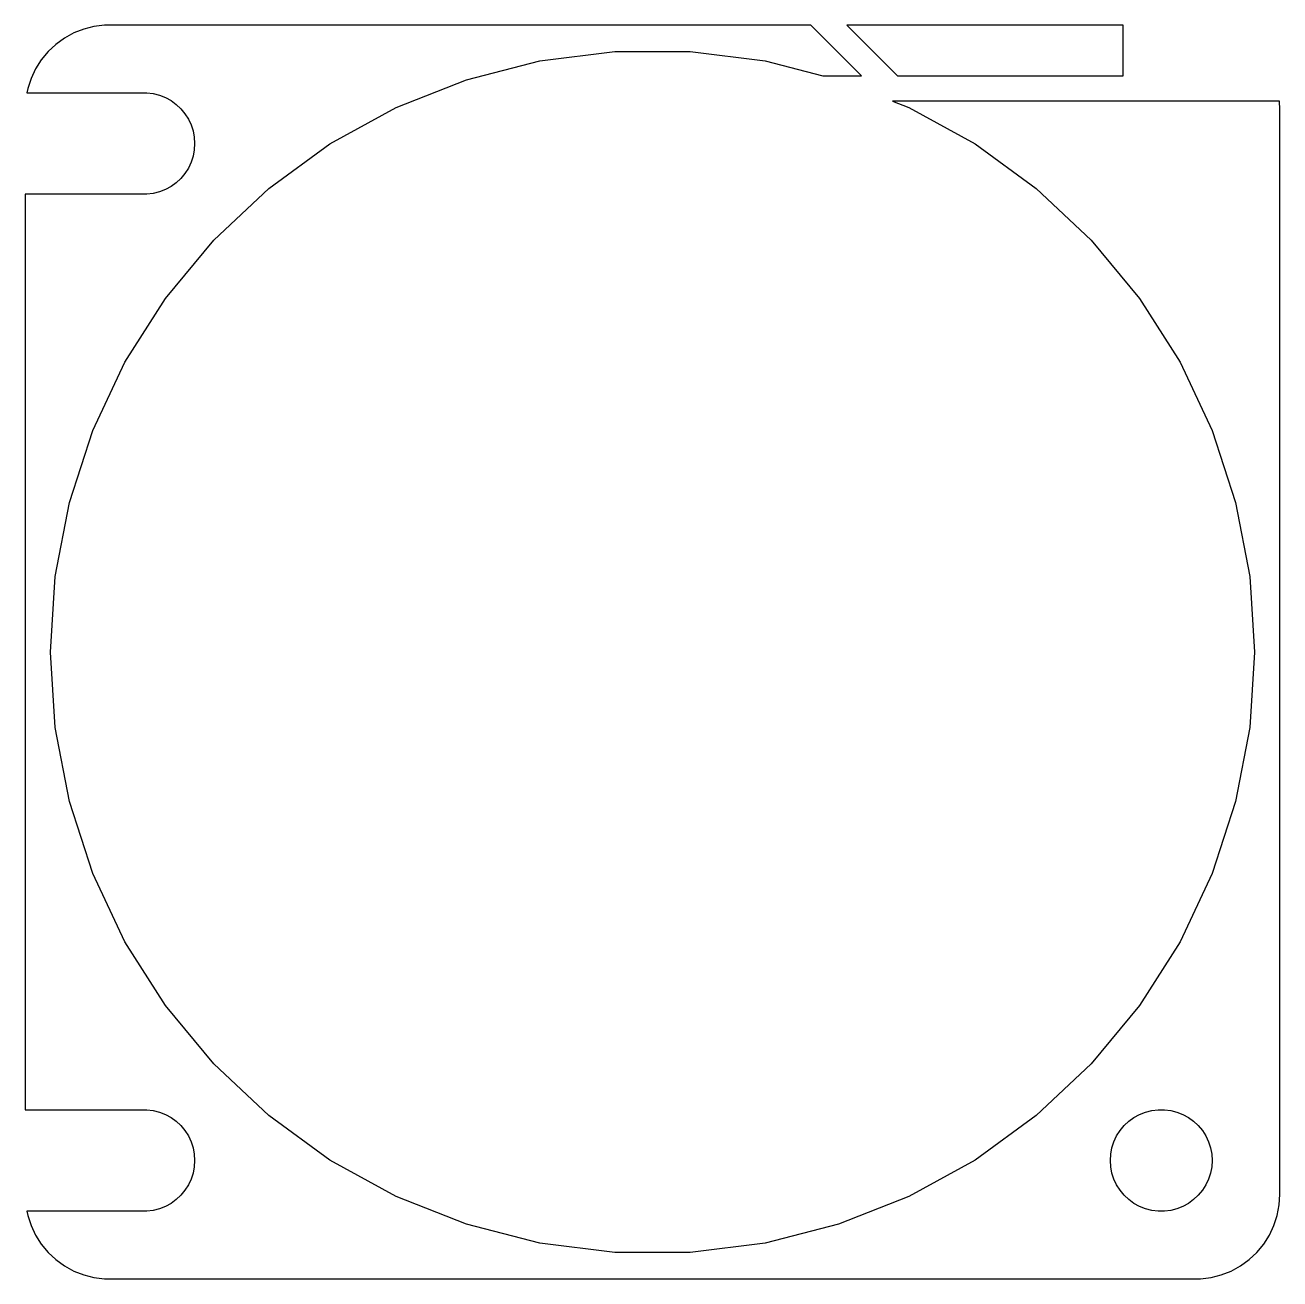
# Model space of a CAD drawing. Header units: metres. Extents: x -37 to 37, y 131 to 205.
import ezdxf

# ---------------------------------------------------------------- set-up
doc = ezdxf.new("R2010")
doc.units = ezdxf.units.M

msp = doc.modelspace()

# ---------------------------------------------------------------- linework, layer by layer
for p, q in [((-32.3139, 204.99), (-32.9369, 204.911)), ((9.34319, 204.99), (-32.3139, 204.99)), ((12.3333, 202), (9.34319, 204.99)), ((27.75, 204.99), (11.4645, 204.99)), ((11.4645, 204.99), (14.4547, 202)), ((27.75, 202), (27.75, 204.99)), ((-34.1289, 204.524), (-34.6791, 204.222)), ((-33.5451, 204.755), (-34.1289, 204.524)), ((-32.9369, 204.911), (-33.5451, 204.755)), ((-35.1871, 203.853), (-35.6448, 203.423)), ((-34.6791, 204.222), (-35.1871, 203.853)), ((-36.0451, 202.939), (-36.3815, 202.409)), ((-35.6448, 203.423), (-36.0451, 202.939)), ((-10.9701, 201.762), (-6.65202, 202.871)), ((-6.65202, 202.871), (-2.22905, 203.43)), ((-2.22905, 203.43), (2.22905, 203.43)), ((2.22905, 203.43), (6.65202, 202.871)), ((6.65202, 202.871), (10.0451, 202)), ((-36.3815, 202.409), (-36.6489, 201.841)), ((-36.6489, 201.841), (-36.8429, 201.243)), ((-15.1152, 200.121), (-10.9701, 201.762)), ((10.0451, 202), (12.3333, 202)), ((14.4547, 202), (27.75, 202)), ((-36.8429, 201.243), (-36.8905, 200.994)), ((-36.8905, 200.994), (-29.8116, 200.994)), ((-29.8116, 200.994), (-29.4379, 200.947)), ((-29.4379, 200.947), (-29.0729, 200.853)), ((-29.0729, 200.853), (-28.7227, 200.714)), ((-28.7227, 200.714), (-28.3925, 200.533)), ((-28.3925, 200.533), (-28.0877, 200.312)), ((-28.0877, 200.312), (-27.8131, 200.054)), ((-27.8131, 200.054), (-27.5729, 199.763)), ((-19.0219, 197.974), (-15.1152, 200.121)), ((36.9685, 200.5), (14.1588, 200.5)), ((14.1588, 200.5), (15.1152, 200.121)), ((15.1152, 200.121), (19.0219, 197.974)), ((37, 200), (36.9685, 200.5)), ((37, 136), (37, 200)), ((-27.5729, 199.763), (-27.3711, 199.445)), ((-27.3711, 199.445), (-27.2107, 199.104)), ((-27.2107, 199.104), (-27.0942, 198.746)), ((-27.0942, 198.746), (-27.0237, 198.376)), ((-27.0237, 198.376), (-27, 198)), ((-27.0237, 197.624), (-27.0942, 197.254)), ((-27, 198), (-27.0237, 197.624)), ((-22.6285, 195.353), (-19.0219, 197.974)), ((19.0219, 197.974), (22.6285, 195.353)), ((-27.2107, 196.896), (-27.3711, 196.555)), ((-27.0942, 197.254), (-27.2107, 196.896)), ((-27.5729, 196.237), (-27.8131, 195.946)), ((-27.3711, 196.555), (-27.5729, 196.237)), ((-28.3925, 195.467), (-28.7227, 195.286)), ((-28.0877, 195.688), (-28.3925, 195.467)), ((-27.8131, 195.946), (-28.0877, 195.688)), ((-29.8116, 195.006), (-37, 195.006)), ((-37, 195.006), (-37, 140.994)), ((-29.4379, 195.053), (-29.8116, 195.006)), ((-29.0729, 195.147), (-29.4379, 195.053)), ((-28.7227, 195.286), (-29.0729, 195.147)), ((-25.8784, 192.301), (-22.6285, 195.353)), ((22.6285, 195.353), (25.8784, 192.301)), ((-28.7201, 188.866), (-25.8784, 192.301)), ((25.8784, 192.301), (28.7201, 188.866)), ((-31.1089, 185.102), (-28.7201, 188.866)), ((28.7201, 188.866), (31.1089, 185.102)), ((-33.0071, 181.068), (-31.1089, 185.102)), ((31.1089, 185.102), (33.0071, 181.068)), ((-34.3847, 176.828), (-33.0071, 181.068)), ((33.0071, 181.068), (34.3847, 176.828)), ((-35.2201, 172.449), (-34.3847, 176.828)), ((34.3847, 176.828), (35.2201, 172.449)), ((-35.5, 168), (-35.2201, 172.449)), ((35.2201, 172.449), (35.5, 168)), ((-35.2201, 163.551), (-35.5, 168)), ((35.5, 168), (35.2201, 163.551)), ((-34.3847, 159.172), (-35.2201, 163.551)), ((35.2201, 163.551), (34.3847, 159.172)), ((-33.0071, 154.932), (-34.3847, 159.172)), ((34.3847, 159.172), (33.0071, 154.932)), ((-31.1089, 150.898), (-33.0071, 154.932)), ((33.0071, 154.932), (31.1089, 150.898)), ((-28.7201, 147.134), (-31.1089, 150.898)), ((31.1089, 150.898), (28.7201, 147.134)), ((-25.8784, 143.699), (-28.7201, 147.134)), ((28.7201, 147.134), (25.8784, 143.699)), ((-22.6285, 140.647), (-25.8784, 143.699)), ((25.8784, 143.699), (22.6285, 140.647)), ((-37, 140.994), (-29.8116, 140.994)), ((-29.8116, 140.994), (-29.4379, 140.947)), ((-29.4379, 140.947), (-29.0729, 140.853)), ((-29.0729, 140.853), (-28.7227, 140.714)), ((-28.7227, 140.714), (-28.3925, 140.533)), ((-19.0219, 138.026), (-22.6285, 140.647)), ((22.6285, 140.647), (19.0219, 138.026)), ((28.3925, 140.533), (28.7227, 140.714)), ((28.7227, 140.714), (29.0729, 140.853)), ((29.0729, 140.853), (29.4379, 140.947)), ((29.4379, 140.947), (29.8116, 140.994)), ((29.8116, 140.994), (30.1884, 140.994)), ((30.1884, 140.994), (30.5621, 140.947)), ((30.5621, 140.947), (30.927, 140.853)), ((30.927, 140.853), (31.2773, 140.714)), ((31.2773, 140.714), (31.6075, 140.533)), ((-28.3925, 140.533), (-28.0877, 140.312)), ((-28.0877, 140.312), (-27.8131, 140.054)), ((-27.8131, 140.054), (-27.5729, 139.763)), ((27.5729, 139.763), (27.8131, 140.054)), ((27.8131, 140.054), (28.0877, 140.312)), ((28.0877, 140.312), (28.3925, 140.533)), ((31.6075, 140.533), (31.9123, 140.312)), ((31.9123, 140.312), (32.1869, 140.054)), ((32.1869, 140.054), (32.427, 139.763)), ((-27.5729, 139.763), (-27.3711, 139.445)), ((-27.3711, 139.445), (-27.2107, 139.104)), ((27.2107, 139.104), (27.3711, 139.445)), ((27.3711, 139.445), (27.5729, 139.763)), ((32.427, 139.763), (32.6289, 139.445)), ((32.6289, 139.445), (32.7893, 139.104)), ((-27.2107, 139.104), (-27.0942, 138.746)), ((-27.0942, 138.746), (-27.0237, 138.376)), ((27.0237, 138.376), (27.0942, 138.746)), ((27.0942, 138.746), (27.2107, 139.104)), ((32.7893, 139.104), (32.9057, 138.746)), ((32.9057, 138.746), (32.9763, 138.376)), ((-27.0237, 138.376), (-27, 138)), ((-27, 138), (-27.0237, 137.624)), ((-15.1152, 135.879), (-19.0219, 138.026)), ((19.0219, 138.026), (15.1152, 135.879)), ((27, 138), (27.0237, 138.376)), ((27.0237, 137.624), (27, 138)), ((32.9763, 138.376), (33, 138)), ((33, 138), (32.9763, 137.624)), ((-27.0942, 137.254), (-27.2107, 136.896)), ((-27.0237, 137.624), (-27.0942, 137.254)), ((27.0942, 137.254), (27.0237, 137.624)), ((27.2107, 136.896), (27.0942, 137.254)), ((32.9057, 137.254), (32.7893, 136.896)), ((32.9763, 137.624), (32.9057, 137.254)), ((-27.5729, 136.237), (-27.8131, 135.946)), ((-27.3711, 136.555), (-27.5729, 136.237)), ((-27.2107, 136.896), (-27.3711, 136.555)), ((27.3711, 136.555), (27.2107, 136.896)), ((27.5729, 136.237), (27.3711, 136.555)), ((27.8131, 135.946), (27.5729, 136.237)), ((32.427, 136.237), (32.1869, 135.946)), ((32.6289, 136.555), (32.427, 136.237)), ((32.7893, 136.896), (32.6289, 136.555)), ((-28.3925, 135.467), (-28.7227, 135.286)), ((-28.0877, 135.688), (-28.3925, 135.467)), ((-27.8131, 135.946), (-28.0877, 135.688)), ((-10.9701, 134.238), (-15.1152, 135.879)), ((15.1152, 135.879), (10.9701, 134.238)), ((28.0877, 135.688), (27.8131, 135.946)), ((28.3925, 135.467), (28.0877, 135.688)), ((28.7227, 135.286), (28.3925, 135.467)), ((31.6075, 135.467), (31.2773, 135.286)), ((31.9123, 135.688), (31.6075, 135.467)), ((32.1869, 135.946), (31.9123, 135.688)), ((36.9606, 135.373), (37, 136)), ((-29.8116, 135.006), (-36.8905, 135.006)), ((-36.8905, 135.006), (-36.8429, 134.757)), ((-36.8429, 134.757), (-36.6489, 134.159)), ((-29.4379, 135.053), (-29.8116, 135.006)), ((-29.0729, 135.147), (-29.4379, 135.053)), ((-28.7227, 135.286), (-29.0729, 135.147)), ((29.0729, 135.147), (28.7227, 135.286)), ((29.4379, 135.053), (29.0729, 135.147)), ((29.8116, 135.006), (29.4379, 135.053)), ((30.1884, 135.006), (29.8116, 135.006)), ((30.5621, 135.053), (30.1884, 135.006)), ((30.927, 135.147), (30.5621, 135.053)), ((31.2773, 135.286), (30.927, 135.147)), ((36.6489, 134.159), (36.8429, 134.757)), ((36.8429, 134.757), (36.9606, 135.373)), ((-36.6489, 134.159), (-36.3815, 133.591)), ((-6.65202, 133.129), (-10.9701, 134.238)), ((10.9701, 134.238), (6.65202, 133.129)), ((36.3815, 133.591), (36.6489, 134.159)), ((-36.3815, 133.591), (-36.0451, 133.061)), ((36.0451, 133.061), (36.3815, 133.591)), ((-36.0451, 133.061), (-35.6448, 132.577)), ((-35.6448, 132.577), (-35.1871, 132.147)), ((-2.22905, 132.57), (-6.65202, 133.129)), ((2.22905, 132.57), (-2.22905, 132.57)), ((6.65202, 133.129), (2.22905, 132.57)), ((35.1871, 132.147), (35.6448, 132.577)), ((35.6448, 132.577), (36.0451, 133.061)), ((-35.1871, 132.147), (-34.6791, 131.778)), ((-34.6791, 131.778), (-34.1289, 131.476)), ((34.1289, 131.476), (34.6791, 131.778)), ((34.6791, 131.778), (35.1871, 132.147)), ((-34.1289, 131.476), (-33.5451, 131.245)), ((-33.5451, 131.245), (-32.9369, 131.089)), ((-32.9369, 131.089), (-32.3139, 131.01)), ((-32.3139, 131.01), (32.3139, 131.01)), ((32.3139, 131.01), (32.9369, 131.089)), ((32.9369, 131.089), (33.5451, 131.245)), ((33.5451, 131.245), (34.1289, 131.476))]:
    msp.add_line(p, q)

doc.saveas('drawing.dxf')
